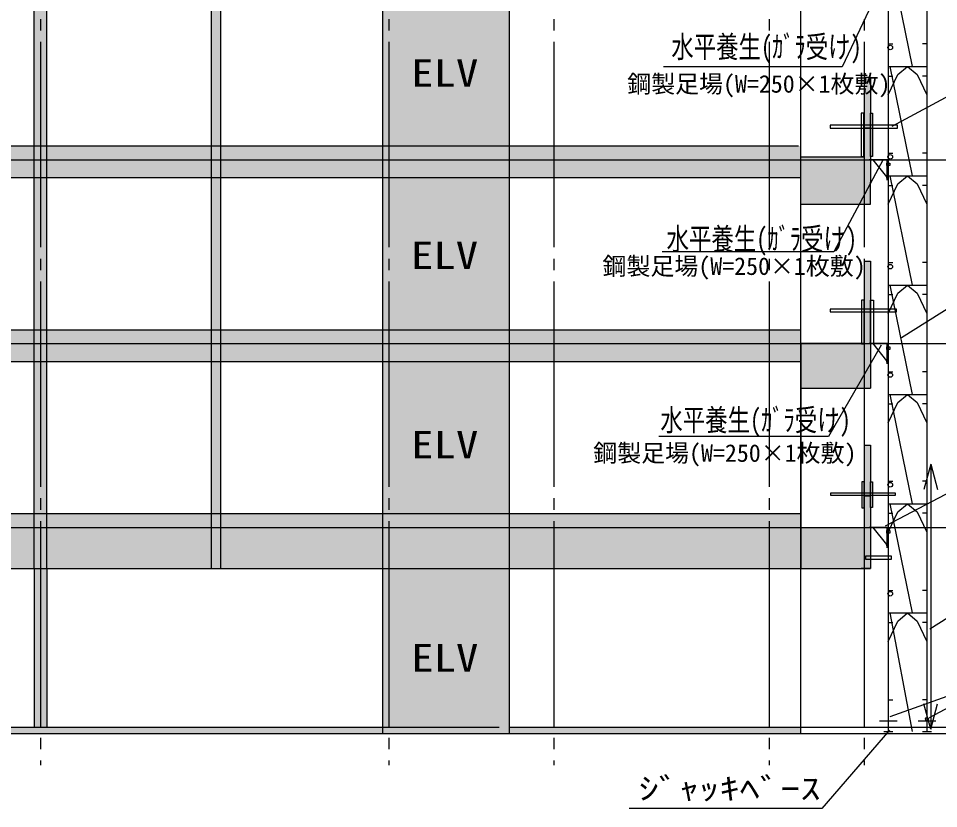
# Model space of a CAD drawing. Units: millimetres, scale not verified. Extents: x -36086 to 36581, y -25429 to 25491.
# Drawn here: x 2895 to 17415, y -7765 to 4704 of the extents above; entities that cross this region are included whole.
import ezdxf
from ezdxf.enums import TextEntityAlignment as Align

# ---------------------------------------------------------------- set-up
doc = ezdxf.new("R2010")
doc.units = ezdxf.units.MM
doc.header["$LTSCALE"] = 180
doc.linetypes.add('LONG_CHAIN', pattern=[21, 18, -1, 1, -1])
for name, color, linetype in [('0-0_基準芯', 7, 'Continuous'), ('0-1_外形線', 4, 'Continuous'), ('0-2_50', 7, 'Continuous'), ('0-7_ジャッキ', 6, 'Continuous'), ('0-8_ブラケット', 6, 'Continuous'), ('0-A_建て枠', 5, 'Continuous'), ('0-B_根がらみ', 1, 'Continuous'), ('0-C_布板', 1, 'Continuous'), ('0-D_64', 1, 'Continuous'), ('0-E_仮囲', 7, 'Continuous')]:
    doc.layers.add(name, color=color, linetype=linetype)
doc.styles.add('ＭＳ ゴシック', font='')
doc.styles.get('ＭＳ ゴシック').set_extended_font_data('MS Gothic')

msp = doc.modelspace()

# ---------------------------------------------------------------- linework, layer by layer
at = {"layer": '0-0_基準芯', "linetype": 'LONG_CHAIN'}
for p, q in [((3241.3, 15671.4), (3241.3, -7078.6)), ((8741.3, 15671.4), (8741.3, -7078.6)), ((11341.3, 15671.4), (11341.3, -7078.6)), ((14741.3, 15671.4), (14741.3, -7078.6)), ((16241.3, 15671.4), (16241.3, -7078.6)), ((-11658.7, 2471.4), (21641.3, 2471.4)), ((-11658.7, -428.6), (21641.3, -428.6)), ((-11658.7, -3328.6), (21641.3, -3328.6)), ((-11658.7, -6478.6), (21641.3, -6478.6)), ((-11658.7, -6578.6), (21641.3, -6578.6))]:
    msp.add_line(p, q, dxfattribs=at)
at = {"layer": '0-0_基準芯'}
for p, q in [((16241.3, 3771.4), (16241.3, 2521.4)), ((16341.3, 3771.4), (16241.3, 3771.4)), ((16341.3, 3771.4), (16341.3, 2521.4)), ((16341.3, 2971.4), (16241.3, 2971.4)), ((15238.5, 2521.4), (16241.3, 2521.4)), ((15241.3, 1771.4), (16341.3, 1771.4)), ((16241.3, 871.4), (16241.3, 521.4)), ((16241.3, 71.4), (16341.3, 71.4)), ((15241.3, -1128.6), (16341.3, -1128.6)), ((16241.3, -2028.6), (16241.3, -3328.6)), ((16241.3, -2028.6), (16341.3, -2028.6)), ((14741.3, -3108.6), (15242.2, -3108.6)), ((15241.3, -3328.6), (16321.3, -3328.6))]:
    msp.add_line(p, q, dxfattribs=at)
for points in [[(16241.3, 871.4), (16341.3, 871.4), (16341.3, 521.4)], [(16241.3, 521.4), (16241.3, -428.6), (15241.3, -428.6)]]:
    msp.add_lwpolyline(points, dxfattribs=at)
for points in [[(16341.3, 3771.4), (16241.3, 2971.4), (16241.3, 3771.4)], [(16241.3, 2971.4), (16341.3, 3771.4), (16341.3, 2971.4)]]:
    msp.add_solid(points, dxfattribs=at)
at = {"layer": '0-0_基準芯', "color": 231}
for points in [[(16341.3, 3771.4), (16241.3, 2971.4), (16241.3, 3771.4)], [(16241.3, 2971.4), (16341.3, 3771.4), (16341.3, 2971.4)], [(16341.3, 871.4), (16241.3, 71.4), (16241.3, 871.4)], [(16241.3, 71.4), (16341.3, 871.4), (16341.3, 71.4)], [(16341.3, -2028.6), (16241.3, -2828.6), (16241.3, -2028.6)], [(16241.3, -2828.6), (16341.3, -2028.6), (16341.3, -2828.6)]]:
    msp.add_solid(points, dxfattribs=at)
at = {"layer": '0-0_基準芯', "color": 9}
for points in [[(16341.3, 871.4), (16241.3, -428.6), (16241.3, 871.4)], [(16241.3, -428.6), (16341.3, 871.4), (16341.3, -428.6)]]:
    msp.add_solid(points, dxfattribs=at)
at = {"layer": '0-1_外形線'}
for p, q in [((8641.3, 8121.4), (8641.3, -6578.6)), ((10641.3, 8121.4), (10641.3, -6578.6)), ((3141.3, -3978.6), (3141.3, 7941.4)), ((3341.3, -3978.6), (3341.3, 7941.4)), ((5941.3, -3978.6), (5941.3, 7941.4)), ((6091.3, -3978.6), (6091.3, 7941.4)), ((15238.5, 5321.4), (15238.5, 2471.4)), ((16341.3, 3771.4), (16341.3, 2121.4)), ((16341.3, 3771.4), (16341.3, 2121.4)), ((16341.3, 3771.4), (16341.3, 2121.4)), ((-2358.7, 2691.4), (11441.3, 2691.4)), ((11441.3, 2691.4), (15204.9, 2691.4)), ((-2358.7, 2471.4), (11441.3, 2471.4)), ((-2358.7, 2471.4), (11441.3, 2471.4)), ((11441.3, 2471.4), (12341.3, 2471.4)), ((11441.3, 2471.4), (12341.3, 2471.4)), ((11441.3, 2471.4), (14355.2, 2471.4)), ((11441.3, 2471.4), (14355.2, 2471.4)), ((11441.3, 2471.4), (14355.2, 2471.4)), ((11441.3, 2471.4), (14355.2, 2471.4)), ((12941.3, 2471.4), (15241.3, 2471.4)), ((12941.3, 2471.4), (15241.3, 2471.4)), ((14355.2, 2471.4), (14554.2, 2471.4)), ((14355.2, 2471.4), (14554.2, 2471.4)), ((14554.2, 2471.4), (14736.9, 2471.4)), ((14554.2, 2471.4), (14736.9, 2471.4)), ((14736.9, 2471.4), (14897.8, 2471.4)), ((14736.9, 2471.4), (14897.8, 2471.4)), ((14841.3, 2471.4), (15241.3, 2471.4)), ((14841.3, 2471.4), (15241.3, 2471.4)), ((14897.8, 2471.4), (15032, 2471.4)), ((14897.8, 2471.4), (15032, 2471.4)), ((15032, 2471.4), (15135.4, 2471.4)), ((15032, 2471.4), (15135.4, 2471.4)), ((15135.4, 2471.4), (15204.9, 2471.4)), ((15135.4, 2471.4), (15204.9, 2471.4)), ((15204.9, 2471.4), (15238.5, 2471.4)), ((15204.9, 2471.4), (15238.5, 2471.4)), ((15238.5, 2471.4), (15238.5, -428.6)), ((-2358.7, 2191.4), (11441.3, 2191.4)), ((11441.3, 2191.4), (15241.3, 2191.4)), ((16341.3, 1771.4), (16341.3, 2121.4)), ((16341.3, 521.4), (16341.3, -1128.6)), ((-2358.7, -208.6), (11441.3, -208.6)), ((11441.3, -208.6), (15238.5, -208.6)), ((-2358.7, -428.6), (11441.3, -428.6)), ((-2358.7, -428.6), (11441.3, -428.6)), ((11441.3, -428.6), (12341.3, -428.6)), ((11441.3, -428.6), (12341.3, -428.6)), ((11441.3, -428.6), (14355.2, -428.6)), ((11441.3, -428.6), (14355.2, -428.6)), ((11441.3, -428.6), (14355.2, -428.6)), ((11441.3, -428.6), (14355.2, -428.6)), ((12941.3, -428.6), (15241.3, -428.6)), ((12941.3, -428.6), (15241.3, -428.6)), ((14355.2, -428.6), (14554.2, -428.6)), ((14355.2, -428.6), (14554.2, -428.6)), ((14554.2, -428.6), (14736.9, -428.6)), ((14554.2, -428.6), (14736.9, -428.6)), ((14736.9, -428.6), (14897.8, -428.6)), ((14736.9, -428.6), (14897.8, -428.6)), ((14841.3, -428.6), (15241.3, -428.6)), ((14841.3, -428.6), (15241.3, -428.6)), ((14897.8, -428.6), (15032, -428.6)), ((14897.8, -428.6), (15032, -428.6)), ((15032, -428.6), (15135.4, -428.6)), ((15032, -428.6), (15135.4, -428.6)), ((15135.4, -428.6), (15204.9, -428.6)), ((15135.4, -428.6), (15204.9, -428.6)), ((15204.9, -428.6), (15238.5, -428.6)), ((15204.9, -428.6), (15238.5, -428.6)), ((15238.5, -428.6), (15238.5, -3328.6)), ((15241.3, -428.6), (15241.3, -3328.6)), ((-2358.7, -708.6), (11441.3, -708.6)), ((11441.3, -708.6), (12341.3, -708.6)), ((11441.3, -708.6), (14355.2, -708.6)), ((12941.3, -708.6), (15241.3, -708.6)), ((15241.3, -2028.6), (15241.3, -3978.6)), ((16341.3, -2028.6), (16341.3, -3978.6)), ((16341.3, -2028.6), (16341.3, -3978.6)), ((16341.3, -2028.6), (16341.3, -3978.6)), ((16241.3, -2828.6), (16341.3, -2828.6)), ((-2358.7, -3108.6), (11441.3, -3108.6)), ((11441.3, -3108.6), (15204.9, -3108.6)), ((-2358.7, -3328.6), (11441.3, -3328.6)), ((-2358.7, -3328.6), (11441.3, -3328.6)), ((11441.3, -3328.6), (12341.3, -3328.6)), ((11441.3, -3328.6), (12341.3, -3328.6)), ((11441.3, -3328.6), (14355.2, -3328.6)), ((11441.3, -3328.6), (14355.2, -3328.6)), ((11441.3, -3328.6), (14355.2, -3328.6)), ((11441.3, -3328.6), (14355.2, -3328.6)), ((12941.3, -3328.6), (14841.3, -3328.6)), ((12941.3, -3328.6), (15241.3, -3328.6)), ((14355.2, -3328.6), (14554.2, -3328.6)), ((14355.2, -3328.6), (14554.2, -3328.6)), ((14554.2, -3328.6), (14736.9, -3328.6)), ((14554.2, -3328.6), (14736.9, -3328.6)), ((14736.9, -3328.6), (14897.8, -3328.6)), ((14736.9, -3328.6), (14897.8, -3328.6)), ((14841.3, -3328.6), (15241.3, -3328.6)), ((14841.3, -3328.6), (15241.3, -3328.6)), ((14897.8, -3328.6), (15032, -3328.6)), ((14897.8, -3328.6), (15032, -3328.6)), ((15032, -3328.6), (15135.4, -3328.6)), ((15032, -3328.6), (15135.4, -3328.6)), ((15135.4, -3328.6), (15204.9, -3328.6)), ((15135.4, -3328.6), (15204.9, -3328.6)), ((15204.9, -3328.6), (15238.5, -3328.6)), ((15204.9, -3328.6), (15238.5, -3328.6)), ((15238.5, -3328.6), (15238.5, -6578.6)), ((3141.3, -3978.6), (3141.3, -6478.6)), ((3341.3, -3978.6), (3341.3, -6478.6)), ((12941.3, -3978.6), (15241.3, -3978.6)), ((15241.3, -3978.6), (16341.3, -3978.6)), ((16341.3, -3978.6), (16191.3, -3978.6)), ((-2258.7, -6478.6), (8741.3, -6478.6)), ((10641.3, -6478.6), (15238.5, -6478.6)), ((-2358.7, -6578.6), (11441.3, -6578.6)), ((11441.3, -6578.6), (12341.3, -6578.6)), ((11441.3, -6578.6), (14355.2, -6578.6)), ((11441.3, -6578.6), (14355.2, -6578.6)), ((12941.3, -6578.6), (14841.3, -6578.6)), ((14355.2, -6578.6), (14554.2, -6578.6)), ((14554.2, -6578.6), (14736.9, -6578.6)), ((14736.9, -6578.6), (14897.8, -6578.6)), ((14897.8, -6578.6), (15032, -6578.6)), ((15032, -6578.6), (15135.4, -6578.6)), ((15135.4, -6578.6), (15204.9, -6578.6)), ((15204.9, -6578.6), (15238.5, -6578.6))]:
    msp.add_line(p, q, dxfattribs=at)
msp.add_lwpolyline([(-2358.7, -3978.6), (11441.3, -3978.6), (14355.2, -3978.6)], dxfattribs=at)
at = {"layer": '0-1_外形線', "color": 9}
for points in [[(3341.3, 7941.4), (3141.3, -6478.6), (3141.3, 7941.4)], [(3141.3, -6478.6), (3341.3, 7941.4), (3341.3, -6478.6)], [(6091.3, 7941.4), (5941.3, -3978.6), (5941.3, 7941.4)], [(5941.3, -3978.6), (6091.3, 7941.4), (6091.3, -3978.6)], [(10641.3, 7941.4), (8641.3, -6578.6), (8641.3, 7941.4)], [(8641.3, -6578.6), (10641.3, 7941.4), (10641.3, -6578.6)], [(16241.3, 2521.4), (16341.3, 3771.4), (16341.3, 1771.4)], [(16341.3, 3771.4), (16241.3, 2521.4), (16241.3, 3771.4)], [(8641.3, 2691.4), (-2358.7, 2191.4), (-2358.7, 2691.4)], [(-2358.7, 2191.4), (8641.3, 2691.4), (8641.3, 2191.4)], [(15238.5, 2691.4), (10641.3, 2191.4), (10641.3, 2691.4)], [(10641.3, 2191.4), (15238.5, 2691.4), (15238.5, 2191.4)], [(16241.3, 2521.4), (15238.5, 1771.4), (15238.5, 2521.4)], [(16241.3, 2521.4), (16341.3, 1771.4), (15238.5, 1771.4)], [(16241.3, -428.6), (16341.3, 521.4), (16341.3, -1128.6)], [(16341.3, 521.4), (16241.3, -428.6), (16241.3, 521.4)], [(8641.3, -208.6), (-2358.7, -708.6), (-2358.7, -208.6)], [(-2358.7, -708.6), (8641.3, -208.6), (8641.3, -708.6)], [(15238.5, -208.6), (10641.3, -708.6), (10641.3, -208.6)], [(10641.3, -708.6), (15238.5, -208.6), (15238.5, -708.6)], [(16241.3, -428.6), (15241.3, -1128.6), (15241.3, -428.6)], [(16241.3, -428.6), (16341.3, -1128.6), (15241.3, -1128.6)], [(16241.3, -3328.6), (16341.3, -2028.6), (16341.3, -3978.6)], [(16341.3, -2028.6), (16241.3, -3328.6), (16241.3, -2028.6)], [(8641.3, -3108.6), (391.3, -3978.6), (391.3, -3108.6)], [(391.3, -3978.6), (8641.3, -3108.6), (8641.3, -3978.6)], [(15241.3, -3108.6), (10641.3, -3978.6), (10641.3, -3108.6)], [(10641.3, -3978.6), (15241.3, -3108.6), (15241.3, -3978.6)], [(16241.3, -3328.6), (15241.3, -3978.6), (15241.3, -3328.6)], [(16241.3, -3328.6), (16341.3, -3978.6), (15241.3, -3978.6)], [(15238.5, -6478.6), (-2258.7, -6578.6), (-2258.7, -6478.6)], [(-2258.7, -6578.6), (15238.5, -6478.6), (15238.5, -6578.6)]]:
    msp.add_solid(points, dxfattribs=at)
at = {"layer": '0-2_50'}
msp.add_line((18633.6, -5610.1), (17265.1, -6332.1), dxfattribs=at)
for points in [[(16543.5, 5320.6), (15893.7, 3942.1), (13075.2, 3942.1)], [(16683.9, 3002.6), (18378.6, 3915.8), (21162, 3915.8)], [(16542.2, 2475.8), (15761.5, 1019.6), (13051.8, 1019.6)], [(16827.4, -331.5), (18696.4, 839.4), (22036.6, 839.4)], [(16506.9, -452.8), (15679.5, -1891.7), (12999.5, -1891.7)], [(16575.5, -3304.2), (18051.7, -2528.4), (20497.7, -2528.4)], [(17277.4, -4930.6), (18712.3, -4025.1), (23644, -4025.1)], [(16650.9, -6310.5), (18612, -5610.1), (20896.4, -5610.1)], [(16640.1, -6526), (15573.4, -7765.2), (12534.7, -7765.2)]]:
    msp.add_lwpolyline(points, dxfattribs=at)
at = {"layer": '0-7_ジャッキ'}
for p, q in [((16481.3, -6378.6), (16761.3, -6378.6)), ((16621.3, -6378.6), (16621.3, -6550.6)), ((17091.3, -6378.6), (17371.3, -6378.6)), ((17231.3, -6378.6), (17231.3, -6550.6)), ((16551.3, -6550.6), (16691.3, -6550.6)), ((17161.3, -6550.6), (17301.3, -6550.6))]:
    msp.add_line(p, q, dxfattribs=at)
at = {"layer": '0-8_ブラケット'}
for p, q in [((16621.3, 2471.4), (16321.3, 2471.4)), ((16621.3, 2471.4), (16321.3, 2471.4)), ((16621.3, 2471.4), (16321.3, 2471.4)), ((16621.3, 2471.4), (16321.3, 2471.4)), ((16621.3, 2471.4), (16321.3, 2471.4)), ((16621.3, 2471.4), (16321.3, 2471.4)), ((16596.8, 2201.4), (16381.3, 2471.4)), ((16596.8, 2201.4), (16381.3, 2471.4)), ((16596.8, 2201.4), (16381.3, 2471.4)), ((16596.8, 2201.4), (16381.3, 2471.4)), ((16596.8, 2201.4), (16381.3, 2471.4)), ((16596.8, 2201.4), (16381.3, 2471.4)), ((16596.8, 2471.4), (16596.8, 2151.4)), ((16596.8, 2471.4), (16596.8, 2151.4)), ((16596.8, 2471.4), (16596.8, 2151.4)), ((16596.8, 2471.4), (16596.8, 2151.4)), ((16596.8, 2471.4), (16596.8, 2151.4)), ((16596.8, 2471.4), (16596.8, 2151.4)), ((16621.3, -428.6), (16321.3, -428.6)), ((16621.3, -428.6), (16321.3, -428.6)), ((16621.3, -428.6), (16321.3, -428.6)), ((16621.3, -428.6), (16321.3, -428.6)), ((16621.3, -428.6), (16321.3, -428.6)), ((16621.3, -428.6), (16321.3, -428.6)), ((16596.8, -698.6), (16381.3, -428.6)), ((16596.8, -698.6), (16381.3, -428.6)), ((16596.8, -698.6), (16381.3, -428.6)), ((16596.8, -698.6), (16381.3, -428.6)), ((16596.8, -698.6), (16381.3, -428.6)), ((16596.8, -698.6), (16381.3, -428.6)), ((16596.8, -428.6), (16596.8, -748.6)), ((16596.8, -428.6), (16596.8, -748.6)), ((16596.8, -428.6), (16596.8, -748.6)), ((16596.8, -428.6), (16596.8, -748.6)), ((16596.8, -428.6), (16596.8, -748.6)), ((16596.8, -428.6), (16596.8, -748.6)), ((16621.3, -3328.6), (16321.3, -3328.6)), ((16621.3, -3328.6), (16321.3, -3328.6)), ((16621.3, -3328.6), (16321.3, -3328.6)), ((16621.3, -3328.6), (16321.3, -3328.6)), ((16621.3, -3328.6), (16321.3, -3328.6)), ((16621.3, -3328.6), (16321.3, -3328.6)), ((16596.8, -3598.6), (16381.3, -3328.6)), ((16596.8, -3598.6), (16381.3, -3328.6)), ((16596.8, -3598.6), (16381.3, -3328.6)), ((16596.8, -3598.6), (16381.3, -3328.6)), ((16596.8, -3598.6), (16381.3, -3328.6)), ((16596.8, -3598.6), (16381.3, -3328.6)), ((16596.8, -3328.6), (16596.8, -3648.6)), ((16596.8, -3328.6), (16596.8, -3648.6)), ((16596.8, -3328.6), (16596.8, -3648.6)), ((16596.8, -3328.6), (16596.8, -3648.6)), ((16596.8, -3328.6), (16596.8, -3648.6)), ((16596.8, -3328.6), (16596.8, -3648.6))]:
    msp.add_line(p, q, dxfattribs=at)
for points in [[(16645.8, 2421.4), (16645.8, 2381.4), (16596.8, 2381.4), (16596.8, 2421.4)], [(16645.8, 2421.4), (16645.8, 2381.4), (16596.8, 2381.4), (16596.8, 2421.4)], [(16645.8, 2421.4), (16645.8, 2381.4), (16596.8, 2381.4), (16596.8, 2421.4)], [(16645.8, 2421.4), (16645.8, 2381.4), (16596.8, 2381.4), (16596.8, 2421.4)], [(16645.8, 2421.4), (16645.8, 2381.4), (16596.8, 2381.4), (16596.8, 2421.4)], [(16645.8, 2421.4), (16645.8, 2381.4), (16596.8, 2381.4), (16596.8, 2421.4)], [(16621.3, 2221.4), (16621.3, 2181.4), (16596.8, 2181.4), (16596.8, 2221.4)], [(16621.3, 2221.4), (16621.3, 2181.4), (16596.8, 2181.4), (16596.8, 2221.4)], [(16621.3, 2221.4), (16621.3, 2181.4), (16596.8, 2181.4), (16596.8, 2221.4)], [(16621.3, 2221.4), (16621.3, 2181.4), (16596.8, 2181.4), (16596.8, 2221.4)], [(16621.3, 2221.4), (16621.3, 2181.4), (16596.8, 2181.4), (16596.8, 2221.4)], [(16621.3, 2221.4), (16621.3, 2181.4), (16596.8, 2181.4), (16596.8, 2221.4)], [(16645.8, -478.6), (16645.8, -518.6), (16596.8, -518.6), (16596.8, -478.6)], [(16645.8, -478.6), (16645.8, -518.6), (16596.8, -518.6), (16596.8, -478.6)], [(16645.8, -478.6), (16645.8, -518.6), (16596.8, -518.6), (16596.8, -478.6)], [(16645.8, -478.6), (16645.8, -518.6), (16596.8, -518.6), (16596.8, -478.6)], [(16645.8, -478.6), (16645.8, -518.6), (16596.8, -518.6), (16596.8, -478.6)], [(16645.8, -478.6), (16645.8, -518.6), (16596.8, -518.6), (16596.8, -478.6)], [(16621.3, -678.6), (16621.3, -718.6), (16596.8, -718.6), (16596.8, -678.6)], [(16621.3, -678.6), (16621.3, -718.6), (16596.8, -718.6), (16596.8, -678.6)], [(16621.3, -678.6), (16621.3, -718.6), (16596.8, -718.6), (16596.8, -678.6)], [(16621.3, -678.6), (16621.3, -718.6), (16596.8, -718.6), (16596.8, -678.6)], [(16621.3, -678.6), (16621.3, -718.6), (16596.8, -718.6), (16596.8, -678.6)], [(16621.3, -678.6), (16621.3, -718.6), (16596.8, -718.6), (16596.8, -678.6)], [(16645.8, -3378.6), (16645.8, -3418.6), (16596.8, -3418.6), (16596.8, -3378.6)], [(16645.8, -3378.6), (16645.8, -3418.6), (16596.8, -3418.6), (16596.8, -3378.6)], [(16645.8, -3378.6), (16645.8, -3418.6), (16596.8, -3418.6), (16596.8, -3378.6)], [(16645.8, -3378.6), (16645.8, -3418.6), (16596.8, -3418.6), (16596.8, -3378.6)], [(16645.8, -3378.6), (16645.8, -3418.6), (16596.8, -3418.6), (16596.8, -3378.6)], [(16645.8, -3378.6), (16645.8, -3418.6), (16596.8, -3418.6), (16596.8, -3378.6)], [(16621.3, -3578.6), (16621.3, -3618.6), (16596.8, -3618.6), (16596.8, -3578.6)], [(16621.3, -3578.6), (16621.3, -3618.6), (16596.8, -3618.6), (16596.8, -3578.6)], [(16621.3, -3578.6), (16621.3, -3618.6), (16596.8, -3618.6), (16596.8, -3578.6)], [(16621.3, -3578.6), (16621.3, -3618.6), (16596.8, -3618.6), (16596.8, -3578.6)], [(16621.3, -3578.6), (16621.3, -3618.6), (16596.8, -3618.6), (16596.8, -3578.6)], [(16621.3, -3578.6), (16621.3, -3618.6), (16596.8, -3618.6), (16596.8, -3578.6)]]:
    msp.add_lwpolyline(points, close=True, dxfattribs=at)
at = {"layer": '0-A_建て枠'}
for p, q in [((16621.3, 5696.4), (16621.3, 3971.4)), ((17231.3, 5696.4), (17231.3, 3971.4)), ((16621.3, 4300.4), (16691.3, 4300.4)), ((17231.3, 4300.4), (17161.3, 4300.4)), ((16621.3, 3971.4), (16621.3, 2246.4)), ((16621.3, 3946.4), (17231.3, 3946.4)), ((17231.3, 3971.4), (17231.3, 2246.4)), ((16621.3, 3794.4), (16691.3, 3794.4)), ((17231.3, 3794.4), (17161.3, 3794.4)), ((16621.3, 2575.4), (16691.3, 2575.4)), ((17231.3, 2575.4), (17161.3, 2575.4)), ((16621.3, 2246.4), (16621.3, 521.4)), ((16621.3, 2221.4), (17231.3, 2221.4)), ((17231.3, 2246.4), (17231.3, 521.4)), ((16621.3, 2069.4), (16691.3, 2069.4)), ((17231.3, 2069.4), (17161.3, 2069.4)), ((16621.3, 850.4), (16691.3, 850.4)), ((17231.3, 850.4), (17161.3, 850.4)), ((16621.3, 521.4), (16621.3, -1203.6)), ((16621.3, 496.4), (17231.3, 496.4)), ((17231.3, 521.4), (17231.3, -1203.6)), ((16621.3, 344.4), (16691.3, 344.4)), ((17231.3, 344.4), (17161.3, 344.4)), ((16621.3, -874.6), (16691.3, -874.6)), ((17231.3, -874.6), (17161.3, -874.6)), ((16621.3, -1203.6), (16621.3, -2928.6)), ((16621.3, -1228.6), (17231.3, -1228.6)), ((17231.3, -1203.6), (17231.3, -2928.6)), ((16621.3, -1380.6), (16691.3, -1380.6)), ((17231.3, -1380.6), (17161.3, -1380.6)), ((16621.3, -2599.6), (16691.3, -2599.6)), ((17231.3, -2599.6), (17161.3, -2599.6)), ((16621.3, -2928.6), (16621.3, -4653.6)), ((16621.3, -2953.6), (17231.3, -2953.6)), ((17231.3, -2928.6), (17231.3, -4653.6)), ((16621.3, -3105.6), (16691.3, -3105.6)), ((17231.3, -3105.6), (17161.3, -3105.6)), ((16621.3, -4324.6), (16691.3, -4324.6)), ((17231.3, -4324.6), (17161.3, -4324.6)), ((16621.3, -4653.6), (16621.3, -6378.6)), ((16621.3, -4678.6), (17231.3, -4678.6)), ((17231.3, -4653.6), (17231.3, -6378.6)), ((16621.3, -4830.6), (16691.3, -4830.6)), ((17231.3, -4830.6), (17161.3, -4830.6)), ((16621.3, -6049.6), (16691.3, -6049.6)), ((17231.3, -6049.6), (17161.3, -6049.6))]:
    msp.add_line(p, q, dxfattribs=at)
for points in [[(16621.3, 3496.4), (16773.8, 3817.8), (16926.3, 3946.4), (17078.8, 3817.8), (17231.3, 3496.4)], [(16621.3, 1771.4), (16773.8, 2092.8), (16926.3, 2221.4), (17078.8, 2092.8), (17231.3, 1771.4)], [(16621.3, 46.4), (16773.8, 367.8), (16926.3, 496.4), (17078.8, 367.8), (17231.3, 46.4)], [(16621.3, -1678.6), (16773.8, -1357.2), (16926.3, -1228.6), (17078.8, -1357.2), (17231.3, -1678.6)], [(16621.3, -3403.6), (16773.8, -3082.2), (16926.3, -2953.6), (17078.8, -3082.2), (17231.3, -3403.6)], [(16621.3, -5128.6), (16773.8, -4807.2), (16926.3, -4678.6), (17078.8, -4807.2), (17231.3, -5128.6)]]:
    msp.add_lwpolyline(points, dxfattribs=at)
for centre in [(16652.9, 4244.7), (16652.9, 2518.6), (16652.9, 785.9), (16652.9, -923.6), (16652.9, -2655.2), (16652.9, -4374.3)]:
    msp.add_circle(centre, 36.3, dxfattribs=at)
at = {"layer": '0-B_根がらみ'}
msp.add_circle((17231.3, -6350.6), 24.3, dxfattribs=at)
at = {"layer": '0-C_布板'}
for p, q in [((16646.3, 5671.4), (16996.3, 3946.4)), ((16646.3, 3946.4), (16996.3, 2221.4)), ((16646.3, 2221.4), (16996.3, 496.4)), ((16646.3, 496.4), (16996.3, -1228.6)), ((16646.3, -1228.6), (16996.3, -2953.6)), ((16646.3, -2953.6), (16996.3, -4678.6)), ((16646.3, -4678.6), (16996.3, -6550.6))]:
    msp.add_line(p, q, dxfattribs=at)
at = {"layer": '0-D_64'}
for p, q in [((17291.9, -2332.2), (17184.8, -2732.1)), ((17291.9, -2332.2), (17291.9, -6512.8)), ((17291.9, -2332.2), (17399.1, -2732.1)), ((17291.9, -6512.8), (17184.8, -6112.9)), ((17291.9, -6512.8), (17399.1, -6112.9))]:
    msp.add_line(p, q, dxfattribs=at)
for points in [[(16237.5, 3209.3), (16193.7, 3209.3), (16193.7, 2524.1), (16237.5, 2524.1)], [(16339, 3209.3), (16374.6, 3209.3), (16374.6, 2526.8), (16339, 2526.8)], [(15704.7, 2971.8), (16766.1, 2971.8), (16766.1, 3018.5), (15704.7, 3018.5)], [(16238.3, 258.9), (16199.3, 258.9), (16199.3, -429.3), (16238.3, -429.3)], [(16338.6, 256.1), (16388.8, 256.1), (16388.8, -429.3), (16338.6, -429.3)], [(15705.3, 71.5), (16749.2, 71.5), (16749.2, 117.3), (15705.3, 117.3)], [(16241.7, -2611.6), (16202.8, -2611.6), (16202.8, -3018.8), (16241.7, -3018.8)], [(16340.5, -2608.6), (16373.5, -2608.6), (16373.5, -3015.8), (16340.5, -3015.8)], [(16728.5, -2823.9), (15713.6, -2823.9), (15713.6, -2783.1), (16728.5, -2783.1)]]:
    msp.add_lwpolyline(points, close=True, dxfattribs=at)
at = {"layer": '0-E_仮囲'}
msp.add_lwpolyline([(16264.6, -3778.9), (16668.1, -3778.9), (16668.1, -3833.2), (16264.6, -3833.2)], close=True, dxfattribs=at)

# ---------------------------------------------------------------- texts
at = {"layer": '0-2_50', "style": 'ＭＳ ゴシック'}
for s, height, width, p in [('水平養生(ｶﾞﾗ受け)', 345.7, 0.75, (13196.9, 3978.7)), ('ELV', 432.8, 1.2, (9092.8, 3495.2)), ('水平養生(ｶﾞﾗ受け)', 345.7, 0.75, (13122.9, 948)), ('ELV', 432.8, 1.2, (9089.2, 618.8)), ('水平養生(ｶﾞﾗ受け)', 345.7, 0.75, (13024.4, -1910.3)), ('ELV', 432.8, 1.2, (9092.8, -2368.3)), ('ELV', 432.8, 1.2, (9093, -5732.1)), ('ｼﾞｬｯｷﾍﾞｰｽ', 346.4, 1.35, (12681.5, -7728.1))]:
    msp.add_text(s, height=height, dxfattribs=dict(at, width=width)).set_placement(p, align=Align.BOTTOM_LEFT)
for p in [(12501.9, 3448.7), (12111.9, 572.7), (11965.7, -2376.4)]:
    msp.add_text('鋼製足場(W=250×1枚敷)', height=277.1, dxfattribs=at).set_placement(p, align=Align.BOTTOM_LEFT)

doc.saveas('drawing.dxf')
